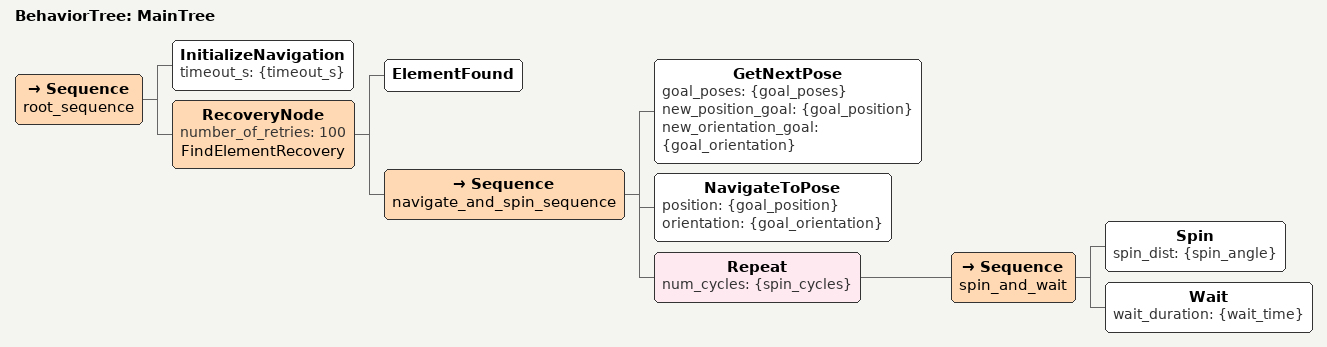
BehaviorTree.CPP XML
<!--
  This Behavior Tree initialize navigation at the moment, but will navigate and find an object
-->
<root main_tree_to_execute="MainTree">
  <BehaviorTree ID="MainTree">
      <Sequence name="root_sequence">
          <InitializeNavigation timeout_s="{timeout_s}"/>
          <!-- Set this value at task_monitor! -->
          <RecoveryNode number_of_retries="100" name="FindElementRecovery">
              <ElementFound/>
              <Sequence name="navigate_and_spin_sequence">
                  <GetNextPose goal_poses="{goal_poses}" new_position_goal="{goal_position}" new_orientation_goal="{goal_orientation}"/>
                  <NavigateToPose position="{goal_position}" orientation="{goal_orientation}"/>
                  <Repeat num_cycles="{spin_cycles}">
                      <Sequence name="spin_and_wait">
                          <Spin spin_dist="{spin_angle}"/>
                          <Wait wait_duration="{wait_time}"/>
                      </Sequence>
                  </Repeat>
              </Sequence>
            <!-- Insert next sequence once the element is found -->
          </RecoveryNode>
      </Sequence>
  </BehaviorTree>
</root>
